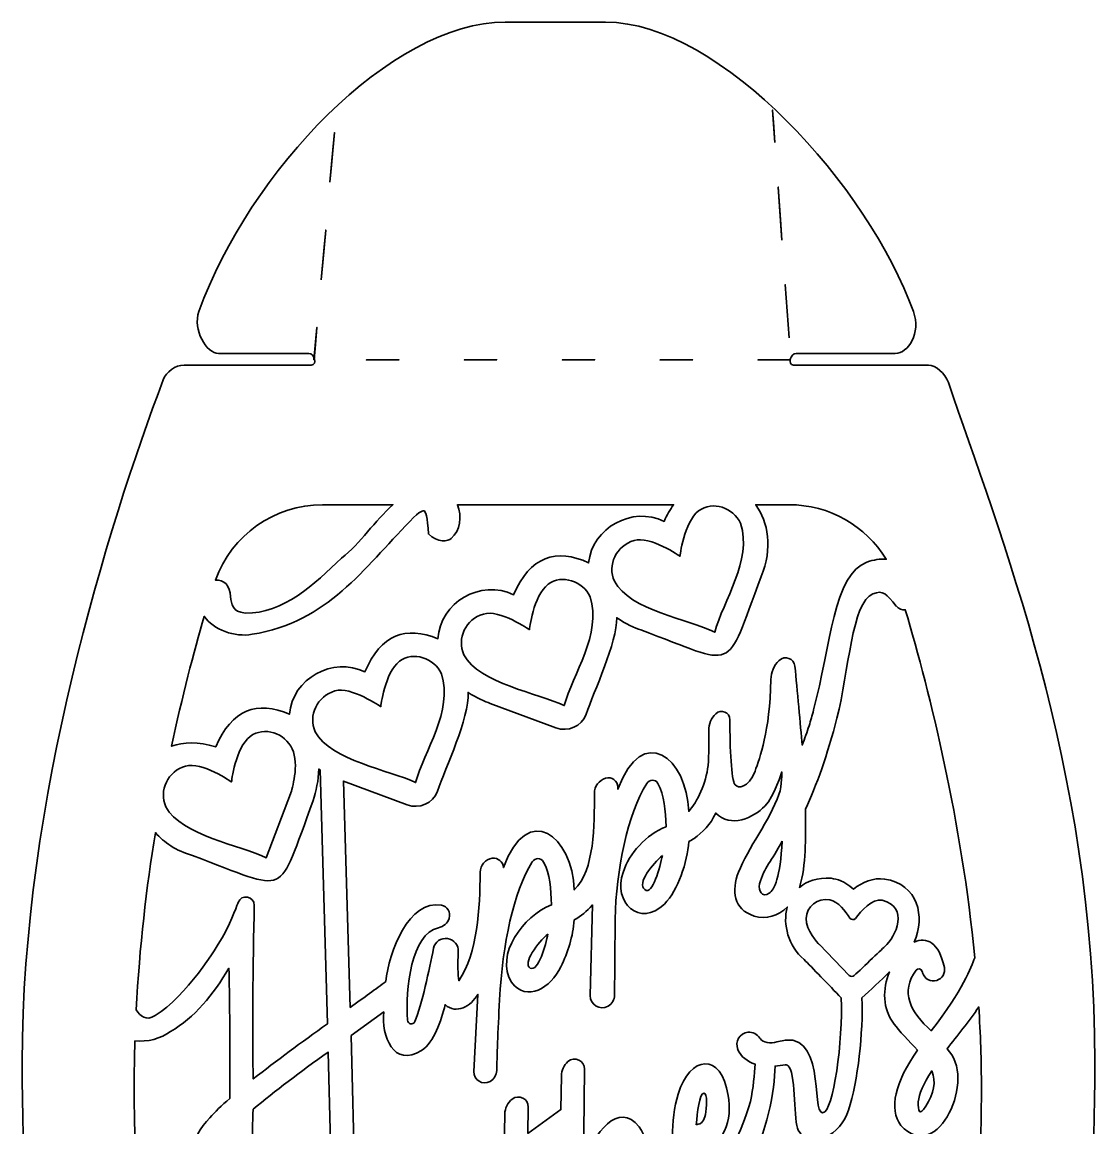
# Model space of a CAD drawing. Header units: inches. Extents: x -3.5 to 26.9, y -12.5 to 13.2.
# Drawn here: x 21.128 to 23.868, y -9.598 to -6.773 of the extents above; entities that cross this region are included whole.
import ezdxf

# ---------------------------------------------------------------- set-up
doc = ezdxf.new("R2010")
doc.units = ezdxf.units.IN
doc.header["$MEASUREMENT"] = 0
doc.layers.add('Bouquet Lantern - Floral Panels', color=7, linetype='Continuous', lineweight=0)

msp = doc.modelspace()

# ---------------------------------------------------------------- linework, layer by layer
at = {"layer": 'Bouquet Lantern - Floral Panels', "color": 250, "lineweight": 35, "true_color": 0x231f20}
for points, knots in [([(23.4938, -7.6936), (23.4857, -7.6698), (23.4614, -7.6488), (23.4431, -7.6488), (23.4431, -7.6488), (23.0981, -7.6488), (23.0981, -7.6488), (23.0818, -7.6488), (23.0903, -7.6191), (23.1056, -7.6191), (23.1056, -7.6191), (23.3582, -7.6191), (23.3582, -7.6191), (23.391, -7.6191), (23.4245, -7.5677), (23.4043, -7.5116), (23.2916, -7.1964), (22.9139, -6.7727), (22.6179, -6.7727), (22.6179, -6.7727), (22.3622, -6.7727), (22.3622, -6.7727), (22.0693, -6.7727), (21.7082, -7.1553), (21.5796, -7.5116), (21.5627, -7.5585), (21.5989, -7.6191), (21.6299, -7.6191), (21.6299, -7.6191), (21.8597, -7.6191), (21.8597, -7.6191), (21.8753, -7.6191), (21.8828, -7.6488), (21.8664, -7.6488), (21.8664, -7.6488), (21.5416, -7.6488), (21.5416, -7.6488), (21.5196, -7.6488), (21.4963, -7.6663), (21.4885, -7.6868), (21.3485, -8.0563), (21.1281, -8.7611), (21.1281, -9.43), (21.1281, -10.432), (21.3485, -11.2824), (21.5682, -11.8732), (21.5811, -11.9075), (21.6072, -11.9402), (21.636, -11.9402), (21.636, -11.9402), (21.8759, -11.9402), (21.8759, -11.9402), (21.9263, -11.9402), (21.9274, -11.9732), (21.9125, -11.9732), (21.9125, -11.9732), (21.6932, -11.9732), (21.6932, -11.9732), (21.6491, -11.9732), (21.6227, -12.0364), (21.6468, -12.0841), (21.7382, -12.263), (21.8334, -12.5266), (21.9741, -12.5234), (21.9741, -12.5234), (22.9736, -12.5234), (22.9736, -12.5234), (23.1274, -12.5243), (23.227, -12.2663), (23.3161, -12.082), (23.3391, -12.0346), (23.3121, -11.9732), (23.2688, -11.9732), (23.2688, -11.9732), (23.0488, -11.9732), (23.0488, -11.9732), (23.0313, -11.9732), (23.0343, -11.9402), (23.0845, -11.9402), (23.0845, -11.9402), (23.3252, -11.9402), (23.3252, -11.9402), (23.3593, -11.9402), (23.3903, -11.902), (23.4041, -11.8598), (23.6506, -11.1623), (23.8679, -10.4411), (23.8679, -9.43), (23.8679, -8.6728), (23.6193, -8.0667), (23.4938, -7.6936), (23.4938, -7.6936), (23.4938, -7.6936), (23.4938, -7.6936), (23.4938, -7.6936), (23.4938, -7.6936), (23.4938, -7.6936)], [0, 0, 0, 0, 1, 1, 1, 2, 2, 2, 3, 3, 3, 4, 4, 4, 5, 5, 5, 6, 6, 6, 7, 7, 7, 8, 8, 8, 9, 9, 9, 10, 10, 10, 11, 11, 11, 12, 12, 12, 13, 13, 13, 14, 14, 14, 15, 15, 15, 16, 16, 16, 17, 17, 17, 18, 18, 18, 19, 19, 19, 20, 20, 20, 21, 21, 21, 22, 22, 22, 23, 23, 23, 24, 24, 24, 25, 25, 25, 26, 26, 26, 27, 27, 27, 28, 28, 28, 29, 29, 29, 30, 30, 30, 31, 31, 31, 32, 32, 32, 32]), ([(23.0509, -7.0803), (23.0509, -7.0803), (23.0449, -6.9973), (23.0449, -6.9973), (23.0449, -6.9973), (23.0471, -7.028), (23.0471, -7.028), (23.0471, -7.028), (23.0471, -7.028), (23.0471, -7.028), (23.0471, -7.028), (23.0509, -7.0803), (23.0509, -7.0803), (23.0509, -7.0803), (23.0509, -7.0803), (23.0509, -7.0803)], [0, 0, 0, 0, 1, 1, 1, 2, 2, 2, 3, 3, 3, 4, 4, 4, 5, 5, 5, 5]), ([(21.9142, -7.1818), (21.9142, -7.1818), (21.9181, -7.1378), (21.9181, -7.1378), (21.9181, -7.1378), (21.9181, -7.1378), (21.9181, -7.1378), (21.9181, -7.1378), (21.9256, -7.0548), (21.9256, -7.0548), (21.9256, -7.0548), (21.9217, -7.0988), (21.9217, -7.0988), (21.9217, -7.0988), (21.9217, -7.0988), (21.9217, -7.0988), (21.9217, -7.0988), (21.9142, -7.1818), (21.9142, -7.1818)], [0, 0, 0, 0, 1, 1, 1, 2, 2, 2, 3, 3, 3, 4, 4, 4, 5, 5, 5, 6, 6, 6, 6]), ([(23.0688, -7.3296), (23.0688, -7.3296), (23.0591, -7.1941), (23.0591, -7.1941), (23.0591, -7.1941), (23.065, -7.2771), (23.065, -7.2771), (23.065, -7.2771), (23.065, -7.2771), (23.065, -7.2771), (23.065, -7.2771), (23.0688, -7.3295), (23.0688, -7.3295), (23.0688, -7.3295), (23.0688, -7.3296), (23.0688, -7.3296)], [0, 0, 0, 0, 1, 1, 1, 2, 2, 2, 3, 3, 3, 4, 4, 4, 5, 5, 5, 5]), ([(21.892, -7.4309), (21.892, -7.4309), (21.8959, -7.3868), (21.8959, -7.3868), (21.8959, -7.3868), (21.8959, -7.3868), (21.8959, -7.3868), (21.8959, -7.3868), (21.9034, -7.3038), (21.9034, -7.3038), (21.9034, -7.3038), (21.8995, -7.3478), (21.8995, -7.3478), (21.8995, -7.3478), (21.8995, -7.3478), (21.8995, -7.3478), (21.8995, -7.3478), (21.892, -7.4309), (21.892, -7.4309)], [0, 0, 0, 0, 1, 1, 1, 2, 2, 2, 3, 3, 3, 4, 4, 4, 5, 5, 5, 6, 6, 6, 6]), ([(23.0868, -7.5789), (23.0868, -7.5789), (23.0771, -7.4434), (23.0771, -7.4434), (23.0771, -7.4434), (23.0868, -7.5789), (23.0868, -7.5789)], [0, 0, 0, 0, 1, 1, 1, 2, 2, 2, 2]), ([(21.8735, -7.6357), (21.8735, -7.6357), (21.881, -7.5527), (21.881, -7.5527), (21.881, -7.5527), (21.8771, -7.5967), (21.8771, -7.5967), (21.8771, -7.5967), (21.8771, -7.5967), (21.8771, -7.5967), (21.8771, -7.5967), (21.8736, -7.6356), (21.8736, -7.6356), (21.8736, -7.6356), (21.8735, -7.6357), (21.8735, -7.6357)], [0, 0, 0, 0, 1, 1, 1, 2, 2, 2, 3, 3, 3, 4, 4, 4, 5, 5, 5, 5]), ([(22.0909, -7.6357), (22.0909, -7.6357), (22.0075, -7.6357), (22.0075, -7.6357), (22.0075, -7.6357), (22.0909, -7.6357), (22.0909, -7.6357), (22.0909, -7.6357), (22.0909, -7.6357), (22.0909, -7.6357)], [0, 0, 0, 0, 1, 1, 1, 2, 2, 2, 3, 3, 3, 3]), ([(22.3409, -7.6357), (22.3409, -7.6357), (22.2575, -7.6357), (22.2575, -7.6357), (22.2575, -7.6357), (22.3409, -7.6357), (22.3409, -7.6357), (22.3409, -7.6357), (22.3409, -7.6357), (22.3409, -7.6357)], [0, 0, 0, 0, 1, 1, 1, 2, 2, 2, 3, 3, 3, 3]), ([(22.5909, -7.6357), (22.5909, -7.6357), (22.5075, -7.6357), (22.5075, -7.6357), (22.5075, -7.6357), (22.5909, -7.6357), (22.5909, -7.6357), (22.5909, -7.6357), (22.5909, -7.6357), (22.5909, -7.6357)], [0, 0, 0, 0, 1, 1, 1, 2, 2, 2, 3, 3, 3, 3]), ([(22.8409, -7.6357), (22.8409, -7.6357), (22.7575, -7.6357), (22.7575, -7.6357), (22.7575, -7.6357), (22.8409, -7.6357), (22.8409, -7.6357), (22.8409, -7.6357), (22.8409, -7.6357), (22.8409, -7.6357)], [0, 0, 0, 0, 1, 1, 1, 2, 2, 2, 3, 3, 3, 3]), ([(23.0909, -7.6357), (23.0909, -7.6357), (23.0075, -7.6357), (23.0075, -7.6357), (23.0075, -7.6357), (23.0909, -7.6357), (23.0909, -7.6357), (23.0909, -7.6357), (23.0909, -7.6357), (23.0909, -7.6357)], [0, 0, 0, 0, 1, 1, 1, 2, 2, 2, 3, 3, 3, 3]), ([(21.5934, -8.2907), (21.6167, -8.325), (21.6713, -8.345), (21.7154, -8.3366), (21.9093, -8.3057), (22.0007, -8.1675), (22.1184, -8.0484), (22.145, -8.0184), (22.1536, -8.021), (22.1539, -8.0211), (22.1575, -8.0195), (22.1641, -8.038), (22.1659, -8.08), (22.1888, -8.1045), (22.2174, -8.0986), (22.2236, -8.0916), (22.2478, -8.0717), (22.2514, -8.0355), (22.24, -8.0056), (22.24, -8.0056), (22.792, -8.0056), (22.792, -8.0056), (22.7832, -8.0177), (22.775, -8.0317), (22.7678, -8.0481), (22.6863, -8.0086), (22.5846, -8.0635), (22.575, -8.1541), (22.4936, -8.1157), (22.4236, -8.1381), (22.3835, -8.2357), (22.2997, -8.195), (22.1954, -8.2546), (22.19, -8.348), (22.1086, -8.3142), (22.0438, -8.3368), (22.0038, -8.4325), (21.9214, -8.3927), (21.8188, -8.4493), (21.8106, -8.5409), (21.7292, -8.5056), (21.6627, -8.5281), (21.6225, -8.6245), (21.5775, -8.61), (21.5396, -8.6113), (21.5096, -8.6227), (21.5368, -8.4955), (21.5663, -8.3836), (21.5932, -8.291), (21.5932, -8.291), (21.5932, -8.2907), (21.5932, -8.2907), (21.5932, -8.2907), (21.5932, -8.2907), (21.5932, -8.2907), (21.5932, -8.2907), (21.5934, -8.2907), (21.5934, -8.2907)], [0, 0, 0, 0, 1, 1, 1, 2, 2, 2, 3, 3, 3, 4, 4, 4, 5, 5, 5, 6, 6, 6, 7, 7, 7, 8, 8, 8, 9, 9, 9, 10, 10, 10, 11, 11, 11, 12, 12, 12, 13, 13, 13, 14, 14, 14, 15, 15, 15, 16, 16, 16, 17, 17, 17, 18, 18, 18, 19, 19, 19, 19]), ([(21.8952, -8.0056), (21.8952, -8.0056), (22.0753, -8.0056), (22.0753, -8.0056), (22.0286, -8.0467), (21.9924, -8.1041), (21.9442, -8.1418), (21.8745, -8.2088), (21.7953, -8.2845), (21.6981, -8.2825), (21.665, -8.2784), (21.6628, -8.2613), (21.66, -8.2398), (21.6609, -8.2135), (21.6422, -8.1955), (21.6218, -8.198), (21.6631, -8.083), (21.7721, -8.0056), (21.8952, -8.0056)], [0, 0, 0, 0, 1, 1, 1, 2, 2, 2, 3, 3, 3, 4, 4, 4, 5, 5, 5, 6, 6, 6, 6]), ([(23.0868, -8.0056), (23.1899, -8.0056), (23.2829, -8.0599), (23.3349, -8.1448), (23.3195, -8.1438), (23.3029, -8.146), (23.2859, -8.1521), (23.2004, -8.1827), (23.1932, -8.367), (23.1495, -8.53), (23.1457, -8.5438), (23.142, -8.5573), (23.1381, -8.5703), (23.1327, -8.5864), (23.127, -8.6027), (23.1204, -8.6195), (23.1161, -8.5703), (23.1074, -8.4764), (23.102, -8.4184), (23.1, -8.3984), (23.0759, -8.3895), (23.0614, -8.4035), (23.0614, -8.4035), (23.0614, -8.4035), (23.0614, -8.4035), (23.0482, -8.4163), (23.0409, -8.4339), (23.0404, -8.4523), (23.0377, -8.5864), (23.0121, -8.6523), (22.9999, -8.6859), (22.9834, -8.7313), (22.956, -8.7305), (22.9488, -8.721), (22.9392, -8.7084), (22.9357, -8.6288), (22.9359, -8.555), (22.9359, -8.5361), (22.9132, -8.5266), (22.8996, -8.5396), (22.8881, -8.5506), (22.8817, -8.566), (22.882, -8.582), (22.8825, -8.6064), (22.8827, -8.6439), (22.8799, -8.6717), (22.8753, -8.7164), (22.8524, -8.7656), (22.8306, -8.7893), (22.8263, -8.652), (22.7122, -8.5616), (22.6496, -8.7325), (22.6496, -8.7325), (22.6496, -8.7274), (22.6496, -8.7274), (22.6496, -8.7111), (22.6338, -8.6995), (22.6182, -8.7043), (22.6013, -8.7095), (22.5897, -8.725), (22.5897, -8.7427), (22.5897, -8.8245), (22.5907, -8.9382), (22.5382, -8.9896), (22.5339, -8.8523), (22.4199, -8.7618), (22.3572, -8.9328), (22.3568, -8.9181), (22.3436, -8.907), (22.3289, -8.9089), (22.311, -8.9113), (22.2978, -8.9266), (22.2978, -8.9446), (22.2978, -9.0371), (22.2913, -9.1499), (22.2436, -9.2217), (22.2407, -9.2057), (22.2403, -9.1809), (22.2421, -9.1475), (22.2431, -9.131), (22.2311, -9.1164), (22.2147, -9.1139), (22.1981, -9.1113), (22.1824, -9.1223), (22.1789, -9.1388), (22.1678, -9.193), (22.1499, -9.2824), (22.131, -9.3259), (22.1268, -9.3355), (22.1125, -9.3328), (22.112, -9.3224), (22.1077, -9.2434), (22.1211, -9.1016), (22.1914, -9.0864), (22.2042, -9.0836), (22.2149, -9.075), (22.2186, -9.0625), (22.2186, -9.0625), (22.2186, -9.0618), (22.2186, -9.0618), (22.2231, -9.0473), (22.2142, -9.0317), (22.1993, -9.0288), (22.1166, -9.0124), (22.0639, -9.1495), (22.0571, -9.2236), (22.0321, -9.2421), (22.0016, -9.2643), (21.966, -9.2898), (21.966, -9.2898), (21.9486, -8.7117), (21.9486, -8.7117), (21.9486, -8.7117), (22.1117, -8.7723), (22.1117, -8.7723), (22.142, -8.7838), (22.1772, -8.7685), (22.1891, -8.7373), (22.2096, -8.6763), (22.27, -8.5516), (22.2671, -8.4852), (22.2886, -8.4993), (22.3099, -8.5086), (22.3238, -8.5132), (22.3238, -8.5132), (22.3238, -8.5132), (22.3238, -8.5132), (22.3238, -8.5132), (22.4914, -8.5756), (22.4914, -8.5756), (22.5217, -8.5871), (22.557, -8.5718), (22.5688, -8.5406), (22.5882, -8.4828), (22.6481, -8.3568), (22.6467, -8.2943), (22.6697, -8.3103), (22.6932, -8.3207), (22.7082, -8.3256), (22.7082, -8.3256), (22.7082, -8.3256), (22.7082, -8.3256), (22.9578, -8.4173), (22.9204, -8.4427), (23.0156, -8.1893), (23.0457, -8.1159), (23.0336, -8.0502), (23.0017, -8.0057), (23.0017, -8.0057), (23.0868, -8.0057), (23.0868, -8.0057), (23.0868, -8.0057), (23.0868, -8.0057), (23.0868, -8.0057), (23.0868, -8.0057), (23.0868, -8.0056), (23.0868, -8.0056)], [0, 0, 0, 0, 1, 1, 1, 2, 2, 2, 3, 3, 3, 4, 4, 4, 5, 5, 5, 6, 6, 6, 7, 7, 7, 8, 8, 8, 9, 9, 9, 10, 10, 10, 11, 11, 11, 12, 12, 12, 13, 13, 13, 14, 14, 14, 15, 15, 15, 16, 16, 16, 17, 17, 17, 18, 18, 18, 19, 19, 19, 20, 20, 20, 21, 21, 21, 22, 22, 22, 23, 23, 23, 24, 24, 24, 25, 25, 25, 26, 26, 26, 27, 27, 27, 28, 28, 28, 29, 29, 29, 30, 30, 30, 31, 31, 31, 32, 32, 32, 33, 33, 33, 34, 34, 34, 35, 35, 35, 36, 36, 36, 37, 37, 37, 38, 38, 38, 39, 39, 39, 40, 40, 40, 41, 41, 41, 42, 42, 42, 43, 43, 43, 44, 44, 44, 45, 45, 45, 46, 46, 46, 47, 47, 47, 48, 48, 48, 49, 49, 49, 50, 50, 50, 51, 51, 51, 52, 52, 52, 52]), ([(22.856, -8.0213), (22.8913, -7.9946), (22.9447, -8.0132), (22.9631, -8.0531), (22.9934, -8.1489), (22.9189, -8.2507), (22.897, -8.3313), (22.8311, -8.2989), (22.6802, -8.2753), (22.6407, -8.2011), (22.622, -8.1603), (22.6457, -8.1095), (22.691, -8.0971), (22.731, -8.0843), (22.8089, -8.1373), (22.8081, -8.1375), (22.8081, -8.1375), (22.8178, -8.051), (22.856, -8.0213), (22.856, -8.0213), (22.856, -8.0213), (22.856, -8.0213), (22.856, -8.0213), (22.856, -8.0213), (22.856, -8.0213)], [0, 0, 0, 0, 1, 1, 1, 2, 2, 2, 3, 3, 3, 4, 4, 4, 5, 5, 5, 6, 6, 6, 7, 7, 7, 8, 8, 8, 8]), ([(22.3066, -8.2848), (22.3466, -8.272), (22.4245, -8.3249), (22.4236, -8.3252), (22.4236, -8.3252), (22.4334, -8.2386), (22.4716, -8.2089), (22.5068, -8.1823), (22.5603, -8.2009), (22.5786, -8.2407), (22.6089, -8.3366), (22.5345, -8.4384), (22.5125, -8.5189), (22.4467, -8.4866), (22.2957, -8.463), (22.2563, -8.3888), (22.2375, -8.348), (22.2613, -8.2971), (22.3066, -8.2848)], [0, 0, 0, 0, 1, 1, 1, 2, 2, 2, 3, 3, 3, 4, 4, 4, 5, 5, 5, 6, 6, 6, 6]), ([(23.36, -8.2643), (23.3666, -8.2723), (23.375, -8.2748), (23.3838, -8.2739), (23.4488, -8.4942), (23.5275, -8.8138), (23.5613, -9.163), (23.5507, -9.1871), (23.5324, -9.2442), (23.4502, -9.3493), (23.3961, -9.3024), (23.3706, -9.2495), (23.4111, -9.1949), (23.4156, -9.1888), (23.4253, -9.1907), (23.4272, -9.1981), (23.4275, -9.1991), (23.4278, -9.2), (23.4281, -9.2011), (23.4321, -9.2168), (23.4485, -9.2259), (23.4639, -9.221), (23.4781, -9.2166), (23.4867, -9.2021), (23.4835, -9.1875), (23.4695, -9.1228), (23.4377, -9.1091), (23.4066, -9.123), (23.4353, -9.0581), (23.4164, -8.975), (23.331, -8.9618), (23.3022, -8.9578), (23.2734, -8.9698), (23.2517, -8.9877), (23.2256, -8.9661), (23.2109, -8.9625), (23.1945, -8.96), (23.1595, -8.9578), (23.1325, -8.9671), (23.1134, -8.9831), (23.1149, -8.9789), (23.1161, -8.9746), (23.1172, -8.9702), (23.1309, -8.915), (23.1292, -8.8436), (23.1288, -8.783), (23.1563, -8.7257), (23.1852, -8.6432), (23.2092, -8.5505), (23.2399, -8.4317), (23.2466, -8.2545), (23.301, -8.2332), (23.3279, -8.2227), (23.3353, -8.2343), (23.3602, -8.2645), (23.3602, -8.2645), (23.36, -8.2645), (23.36, -8.2645), (23.36, -8.2645), (23.36, -8.2643), (23.36, -8.2643)], [0, 0, 0, 0, 1, 1, 1, 2, 2, 2, 3, 3, 3, 4, 4, 4, 5, 5, 5, 6, 6, 6, 7, 7, 7, 8, 8, 8, 9, 9, 9, 10, 10, 10, 11, 11, 11, 12, 12, 12, 13, 13, 13, 14, 14, 14, 15, 15, 15, 16, 16, 16, 17, 17, 17, 18, 18, 18, 19, 19, 19, 20, 20, 20, 20]), ([(21.8767, -8.5855), (21.8579, -8.5446), (21.8817, -8.4938), (21.927, -8.4814), (21.967, -8.4686), (22.0449, -8.5216), (22.0441, -8.5218), (22.0441, -8.5218), (22.0538, -8.4353), (22.092, -8.4056), (22.1272, -8.3789), (22.1807, -8.3975), (22.1991, -8.4374), (22.2293, -8.5332), (22.1549, -8.635), (22.1329, -8.7156), (22.0671, -8.6832), (21.9161, -8.6596), (21.8767, -8.5855), (21.8767, -8.5855), (21.8767, -8.5855), (21.8767, -8.5855), (21.8767, -8.5855), (21.8767, -8.5855), (21.8767, -8.5855)], [0, 0, 0, 0, 1, 1, 1, 2, 2, 2, 3, 3, 3, 4, 4, 4, 5, 5, 5, 6, 6, 6, 7, 7, 7, 8, 8, 8, 8]), ([(21.5457, -8.6734), (21.5857, -8.6606), (21.6636, -8.7135), (21.6628, -8.7138), (21.6628, -8.7138), (21.6725, -8.6273), (21.7107, -8.5975), (21.746, -8.5709), (21.7995, -8.5895), (21.8178, -8.6293), (21.8366, -8.6702), (21.8172, -8.7331), (21.8139, -8.7439), (21.8139, -8.7439), (21.7516, -8.9074), (21.7516, -8.9074), (21.6857, -8.875), (21.5347, -8.8514), (21.4953, -8.7773), (21.4766, -8.7364), (21.5003, -8.6856), (21.5456, -8.6732), (21.5456, -8.6732), (21.5457, -8.6732), (21.5457, -8.6732), (21.5457, -8.6732), (21.5457, -8.6734), (21.5457, -8.6734)], [0, 0, 0, 0, 1, 1, 1, 2, 2, 2, 3, 3, 3, 4, 4, 4, 5, 5, 5, 6, 6, 6, 7, 7, 7, 8, 8, 8, 9, 9, 9, 9]), ([(21.4684, -8.8432), (21.49, -8.8685), (21.5213, -8.8895), (21.5631, -8.9017), (21.5631, -8.9017), (21.5631, -8.9017), (21.5631, -8.9017), (21.817, -8.9963), (21.7757, -9.0146), (21.8718, -8.7614), (21.8788, -8.7382), (21.885, -8.7098), (21.8861, -8.6807), (21.8874, -8.6816), (21.8885, -8.6821), (21.8897, -8.683), (21.8897, -8.683), (21.9077, -9.3318), (21.9077, -9.3318), (21.8414, -9.3789), (21.7778, -9.4263), (21.7184, -9.4727), (21.715, -9.3841), (21.7184, -9.1696), (21.7209, -9.0295), (21.7213, -9.0055), (21.6877, -8.9993), (21.6796, -9.022), (21.6796, -9.022), (21.6638, -9.0663), (21.6431, -9.1045), (21.6235, -9.1406), (21.5481, -9.2606), (21.4679, -9.3105), (21.4432, -9.3259), (21.4304, -9.3117), (21.4195, -9.2959), (21.4279, -9.1349), (21.4457, -8.983), (21.4684, -8.8435), (21.4684, -8.8435), (21.4684, -8.8432), (21.4684, -8.8432), (21.4684, -8.8432), (21.4684, -8.8432), (21.4684, -8.8432), (21.4684, -8.8432), (21.4684, -8.8432), (21.4684, -8.8432)], [0, 0, 0, 0, 1, 1, 1, 2, 2, 2, 3, 3, 3, 4, 4, 4, 5, 5, 5, 6, 6, 6, 7, 7, 7, 8, 8, 8, 9, 9, 9, 10, 10, 10, 11, 11, 11, 12, 12, 12, 13, 13, 13, 14, 14, 14, 15, 15, 15, 16, 16, 16, 16]), ([(22.9556, -9.3968), (22.9642, -9.4166), (22.9804, -9.4282), (23.0003, -9.4345), (22.9979, -9.4593), (22.9961, -9.4975), (22.9881, -9.5298), (22.967, -9.6143), (22.8864, -9.7793), (22.8525, -9.6503), (22.9221, -9.6514), (22.9428, -9.5741), (22.9314, -9.5146), (22.9145, -9.403), (22.8328, -9.4118), (22.8039, -9.5113), (22.7925, -9.5449), (22.7896, -9.5839), (22.7891, -9.6198), (22.7847, -9.6518), (22.7502, -9.7523), (22.7259, -9.8009), (22.7234, -9.8059), (22.7156, -9.8042), (22.7156, -9.7985), (22.716, -9.7336), (22.7411, -9.6424), (22.7039, -9.595), (22.651, -9.5275), (22.5885, -9.6106), (22.5616, -9.6882), (22.5616, -9.6882), (22.5647, -9.448), (22.5647, -9.448), (22.565, -9.4257), (22.5388, -9.4136), (22.5221, -9.4284), (22.5117, -9.4375), (22.5057, -9.4506), (22.5054, -9.4643), (22.5054, -9.4643), (22.5041, -9.5509), (22.5041, -9.5509), (22.5041, -9.5509), (22.4199, -9.6116), (22.4199, -9.6116), (22.4199, -9.6116), (22.4209, -9.5445), (22.4209, -9.5445), (22.4211, -9.5232), (22.3968, -9.5111), (22.38, -9.5241), (22.3682, -9.5332), (22.3611, -9.5473), (22.3609, -9.5621), (22.3609, -9.5621), (22.3595, -9.6549), (22.3595, -9.6549), (22.3595, -9.6549), (22.2128, -9.7603), (22.2128, -9.7603), (22.1992, -9.7702), (22.196, -9.7891), (22.2057, -9.8028), (22.215, -9.8159), (22.2332, -9.8189), (22.2463, -9.8096), (22.2463, -9.8096), (22.3586, -9.7292), (22.3586, -9.7292), (22.3586, -9.7292), (22.3566, -9.9068), (22.3566, -9.9068), (22.3502, -9.9339), (22.3368, -9.9588), (22.3166, -9.9809), (22.3128, -9.883), (22.1932, -9.83), (22.1592, -9.9418), (22.1547, -9.958), (22.1509, -9.9789), (22.1479, -10.0023), (22.1357, -10.0305), (22.1225, -10.058), (22.1075, -10.0838), (22.1086, -10.0205), (22.1095, -9.9775), (22.1099, -9.9766), (22.1077, -9.8581), (22.0934, -9.7352), (21.9781, -9.7381), (21.9781, -9.7381), (21.9684, -9.3618), (21.9684, -9.3618), (21.9684, -9.3618), (22.0518, -9.3014), (22.0518, -9.3014), (22.045, -9.3623), (22.077, -9.4453), (22.1484, -9.3998), (22.1803, -9.3792), (22.1981, -9.3238), (22.2085, -9.2828), (22.2371, -9.3088), (22.2745, -9.2867), (22.2922, -9.2566), (22.2922, -9.2566), (22.282, -9.4535), (22.282, -9.4535), (22.2809, -9.4752), (22.3042, -9.4896), (22.3231, -9.4789), (22.3231, -9.4789), (22.3231, -9.4789), (22.3231, -9.4789), (22.3334, -9.4731), (22.3397, -9.4624), (22.3402, -9.4507), (22.341, -9.4195), (22.3431, -9.3525), (22.3475, -9.2702), (22.3553, -9.1261), (22.3827, -8.9966), (22.4309, -8.9178), (22.4377, -8.9067), (22.4536, -8.907), (22.46, -8.9185), (22.4768, -8.9489), (22.4779, -8.987), (22.4802, -9.0281), (22.4079, -9.0561), (22.3352, -9.155), (22.3778, -9.2257), (22.4168, -9.2775), (22.4793, -9.2395), (22.5038, -9.1861), (22.5229, -9.1491), (22.5345, -9.1088), (22.5384, -9.0661), (22.556, -9.0564), (22.5692, -9.0452), (22.585, -9.028), (22.585, -9.028), (22.5792, -9.2598), (22.5792, -9.2598), (22.5786, -9.2834), (22.6041, -9.2985), (22.6245, -9.2867), (22.6347, -9.2807), (22.6411, -9.2699), (22.6413, -9.258), (22.6414, -9.2241), (22.6418, -9.1488), (22.6429, -9.0645), (22.6445, -8.9392), (22.675, -8.796), (22.7234, -8.7175), (22.7299, -8.7068), (22.7457, -8.7066), (22.752, -8.7175), (22.7693, -8.7481), (22.7704, -8.7866), (22.7727, -8.8281), (22.7225, -8.8485), (22.6777, -8.8961), (22.6635, -8.9449), (22.6349, -9.0221), (22.7068, -9.0874), (22.7684, -9.0257), (22.8042, -8.9895), (22.8263, -8.92), (22.8309, -8.8663), (22.8352, -8.8639), (22.8396, -8.8611), (22.8441, -8.8582), (22.866, -8.8425), (22.8861, -8.8228), (22.8997, -8.7932), (22.937, -8.8328), (22.9974, -8.805), (23.025, -8.7756), (23.0497, -8.7493), (23.0684, -8.688), (23.0684, -8.688), (23.0684, -8.688), (23.0693, -8.722), (23.0611, -8.7457), (23.0379, -8.8118), (22.9809, -8.8839), (22.9578, -8.9443), (22.9397, -8.9914), (22.9441, -9.0393), (22.9975, -9.0564), (23.0286, -9.0664), (23.0592, -9.0559), (23.0822, -9.0335), (23.0702, -9.0782), (23.0849, -9.1331), (23.1253, -9.1673), (23.1253, -9.1673), (23.1253, -9.1673), (23.1253, -9.1673), (23.1446, -9.1873), (23.1889, -9.2332), (23.2203, -9.2656), (23.2245, -9.3718), (23.2007, -9.5582), (23.1727, -9.5592), (23.1417, -9.5602), (23.1841, -9.3355), (23.0556, -9.3781), (23.0409, -9.383), (23.0186, -9.3795), (23.0139, -9.37), (23.0135, -9.3696), (23.0129, -9.3692), (23.0125, -9.3686), (23.0053, -9.3584), (22.9942, -9.3517), (22.9818, -9.3532), (22.9818, -9.3532), (22.9818, -9.3532), (22.9818, -9.3532), (22.9609, -9.3557), (22.9477, -9.3777), (22.9561, -9.3971), (22.9561, -9.3971), (22.9556, -9.3968), (22.9556, -9.3968), (22.9556, -9.3968), (22.9556, -9.3968), (22.9556, -9.3968), (22.9556, -9.3968), (22.9556, -9.3968), (22.9556, -9.3968)], [0, 0, 0, 0, 1, 1, 1, 2, 2, 2, 3, 3, 3, 4, 4, 4, 5, 5, 5, 6, 6, 6, 7, 7, 7, 8, 8, 8, 9, 9, 9, 10, 10, 10, 11, 11, 11, 12, 12, 12, 13, 13, 13, 14, 14, 14, 15, 15, 15, 16, 16, 16, 17, 17, 17, 18, 18, 18, 19, 19, 19, 20, 20, 20, 21, 21, 21, 22, 22, 22, 23, 23, 23, 24, 24, 24, 25, 25, 25, 26, 26, 26, 27, 27, 27, 28, 28, 28, 29, 29, 29, 30, 30, 30, 31, 31, 31, 32, 32, 32, 33, 33, 33, 34, 34, 34, 35, 35, 35, 36, 36, 36, 37, 37, 37, 38, 38, 38, 39, 39, 39, 40, 40, 40, 41, 41, 41, 42, 42, 42, 43, 43, 43, 44, 44, 44, 45, 45, 45, 46, 46, 46, 47, 47, 47, 48, 48, 48, 49, 49, 49, 50, 50, 50, 51, 51, 51, 52, 52, 52, 53, 53, 53, 54, 54, 54, 55, 55, 55, 56, 56, 56, 57, 57, 57, 58, 58, 58, 59, 59, 59, 60, 60, 60, 61, 61, 61, 62, 62, 62, 63, 63, 63, 64, 64, 64, 65, 65, 65, 66, 66, 66, 67, 67, 67, 68, 68, 68, 69, 69, 69, 70, 70, 70, 71, 71, 71, 72, 72, 72, 73, 73, 73, 74, 74, 74, 75, 75, 75, 76, 76, 76, 77, 77, 77, 78, 78, 78, 78]), ([(23.0689, -8.8649), (23.065, -8.9582), (23.0491, -8.9889), (23.0359, -8.998), (23.0186, -9.0096), (23.0072, -8.993), (23.0114, -8.9743), (23.0232, -8.931), (23.0421, -8.9175), (23.0689, -8.8649)], [0, 0, 0, 0, 1, 1, 1, 2, 2, 2, 3, 3, 3, 3]), ([(22.7635, -8.902), (22.757, -8.9307), (22.7388, -9.0046), (22.7182, -8.9889), (22.6978, -8.9732), (22.7382, -8.9225), (22.7635, -8.902)], [0, 0, 0, 0, 1, 1, 1, 2, 2, 2, 2]), ([(23.1641, -9.1289), (23.1602, -9.1261), (23.1299, -9.0927), (23.1304, -9.0627), (23.1309, -9.0327), (23.1602, -9.0091), (23.1906, -9.0148), (23.2117, -9.0186), (23.2322, -9.046), (23.2425, -9.0617), (23.2457, -9.0667), (23.2528, -9.067), (23.2564, -9.0623), (23.2699, -9.0445), (23.2999, -9.0107), (23.3243, -9.0161), (23.3945, -9.0327), (23.3599, -9.1096), (23.3313, -9.1343), (23.3313, -9.1343), (23.2735, -9.1893), (23.2535, -9.2082), (23.2497, -9.2117), (23.2439, -9.2116), (23.2404, -9.208), (23.2404, -9.208), (23.1642, -9.1289), (23.1642, -9.1289), (23.1642, -9.1289), (23.1642, -9.1289), (23.1642, -9.1289), (23.1642, -9.1289), (23.1641, -9.1289), (23.1641, -9.1289)], [0, 0, 0, 0, 1, 1, 1, 2, 2, 2, 3, 3, 3, 4, 4, 4, 5, 5, 5, 6, 6, 6, 7, 7, 7, 8, 8, 8, 9, 9, 9, 10, 10, 10, 11, 11, 11, 11]), ([(22.4711, -9.1023), (22.4659, -9.1291), (22.4468, -9.1999), (22.4259, -9.1892), (22.4049, -9.1785), (22.4459, -9.1228), (22.4711, -9.1023)], [0, 0, 0, 0, 1, 1, 1, 2, 2, 2, 2]), ([(21.5681, -9.9963), (21.5681, -9.9963), (21.5522, -10.0406), (21.5316, -10.0788), (21.5216, -10.0973), (21.497, -10.1377), (21.4646, -10.1793), (21.4339, -9.9614), (21.4142, -9.7306), (21.4142, -9.4957), (21.4142, -9.4552), (21.4149, -9.415), (21.4161, -9.3755), (21.4474, -9.3785), (21.4827, -9.3698), (21.5074, -9.351), (21.5677, -9.3161), (21.6167, -9.2578), (21.6563, -9.1896), (21.6579, -9.2586), (21.6595, -9.361), (21.6582, -9.4818), (21.6582, -9.4818), (21.6582, -9.5223), (21.6582, -9.5223), (21.6372, -9.5406), (21.6203, -9.5573), (21.6077, -9.5717), (21.5607, -9.6185), (21.5297, -9.711), (21.5477, -9.7725), (21.5577, -9.8068), (21.5907, -9.8385), (21.6292, -9.8332), (21.6677, -9.8281), (21.6835, -9.7953), (21.6961, -9.7635), (21.7206, -9.7017), (21.7149, -9.6155), (21.7178, -9.5498), (21.7738, -9.5039), (21.8381, -9.4549), (21.9095, -9.4041), (21.9095, -9.4041), (21.9192, -9.7682), (21.9192, -9.7682), (21.8347, -9.8766), (21.8431, -10.025), (21.826, -10.1936), (21.8129, -10.1107), (21.795, -9.9446), (21.6746, -10.0267), (21.6461, -10.0461), (21.6241, -10.0892), (21.6071, -10.1452), (21.6078, -10.0949), (21.6086, -10.046), (21.6093, -10.0038), (21.6097, -9.9798), (21.5761, -9.9736), (21.5681, -9.9963), (21.5681, -9.9963), (21.5681, -9.9963), (21.5681, -9.9963), (21.5681, -9.9963), (21.5681, -9.9963), (21.5681, -9.9963)], [0, 0, 0, 0, 1, 1, 1, 2, 2, 2, 3, 3, 3, 4, 4, 4, 5, 5, 5, 6, 6, 6, 7, 7, 7, 8, 8, 8, 9, 9, 9, 10, 10, 10, 11, 11, 11, 12, 12, 12, 13, 13, 13, 14, 14, 14, 15, 15, 15, 16, 16, 16, 17, 17, 17, 18, 18, 18, 19, 19, 19, 20, 20, 20, 21, 21, 21, 22, 22, 22, 22]), ([(23.2925, -9.7427), (23.2003, -9.8648), (23.2052, -10.0705), (23.2784, -10.2014), (23.2559, -10.2309), (23.2293, -10.2641), (23.2067, -10.2921), (23.2067, -10.2921), (23.2022, -10.2198), (23.2022, -10.2198), (23.1975, -10.1655), (23.1939, -10.1066), (23.1896, -10.056), (23.1877, -10.033), (23.1617, -10.0203), (23.1424, -10.033), (23.1302, -10.0409), (23.122, -10.0539), (23.1202, -10.0685), (23.1056, -10.1885), (23.0829, -10.2816), (23.0713, -10.3117), (23.0589, -10.3436), (23.0342, -10.3545), (23.0291, -10.3385), (23.0159, -10.298), (23.0179, -10.1985), (23.0199, -10.1324), (23.0242, -10.0713), (23.0304, -9.983), (23.0328, -9.9431), (23.0416, -9.86), (22.9903, -9.7743), (22.9181, -9.7521), (22.9434, -9.7409), (22.9663, -9.7166), (22.986, -9.6857), (23.0288, -9.6188), (23.0507, -9.4989), (23.0511, -9.4398), (23.0597, -9.4393), (23.0685, -9.4382), (23.0771, -9.4368), (23.0796, -9.4368), (23.0834, -9.4371), (23.0871, -9.4427), (23.105, -9.4698), (23.0985, -9.5813), (23.1104, -9.6034), (23.1403, -9.6582), (23.2216, -9.6146), (23.2384, -9.552), (23.2635, -9.4784), (23.2761, -9.3531), (23.2731, -9.2657), (23.2945, -9.2455), (23.3213, -9.22), (23.3431, -9.1993), (23.326, -9.2423), (23.3243, -9.2938), (23.3556, -9.3324), (23.365, -9.3475), (23.3957, -9.3786), (23.4149, -9.3989), (23.3564, -9.4828), (23.3421, -9.5477), (23.3722, -9.5917), (23.4682, -9.6946), (23.5675, -9.4682), (23.4903, -9.396), (23.5157, -9.3624), (23.5466, -9.3266), (23.5714, -9.2884), (23.5757, -9.357), (23.5781, -9.4263), (23.5781, -9.4959), (23.5781, -9.577), (23.576, -9.6566), (23.5722, -9.7348), (23.5197, -9.6466), (23.3856, -9.6363), (23.2927, -9.743), (23.2927, -9.743), (23.2927, -9.7427), (23.2927, -9.7427), (23.2927, -9.7427), (23.2927, -9.7427), (23.2927, -9.7427), (23.2927, -9.7427), (23.2925, -9.7427), (23.2925, -9.7427)], [0, 0, 0, 0, 1, 1, 1, 2, 2, 2, 3, 3, 3, 4, 4, 4, 5, 5, 5, 6, 6, 6, 7, 7, 7, 8, 8, 8, 9, 9, 9, 10, 10, 10, 11, 11, 11, 12, 12, 12, 13, 13, 13, 14, 14, 14, 15, 15, 15, 16, 16, 16, 17, 17, 17, 18, 18, 18, 19, 19, 19, 20, 20, 20, 21, 21, 21, 22, 22, 22, 23, 23, 23, 24, 24, 24, 25, 25, 25, 26, 26, 26, 27, 27, 27, 28, 28, 28, 29, 29, 29, 30, 30, 30, 30]), ([(23.4361, -9.5421), (23.4193, -9.5692), (23.416, -9.5542), (23.417, -9.5307), (23.4186, -9.5113), (23.4302, -9.4849), (23.4513, -9.4521), (23.4625, -9.4798), (23.4575, -9.5093), (23.4361, -9.5421)], [0, 0, 0, 0, 1, 1, 1, 2, 2, 2, 3, 3, 3, 3]), ([(22.85, -9.5896), (22.852, -9.5585), (22.8582, -9.5095), (22.8689, -9.5091), (22.8796, -9.5088), (22.876, -9.5464), (22.8731, -9.5636), (22.8706, -9.5788), (22.8641, -9.5877), (22.85, -9.5895), (22.85, -9.5895), (22.85, -9.5895), (22.85, -9.5895), (22.85, -9.5895), (22.85, -9.5896), (22.85, -9.5896)], [0, 0, 0, 0, 1, 1, 1, 2, 2, 2, 3, 3, 3, 4, 4, 4, 5, 5, 5, 5])]:
    msp.add_open_spline(points, degree=3, knots=knots, dxfattribs=at)

doc.saveas('drawing.dxf')
